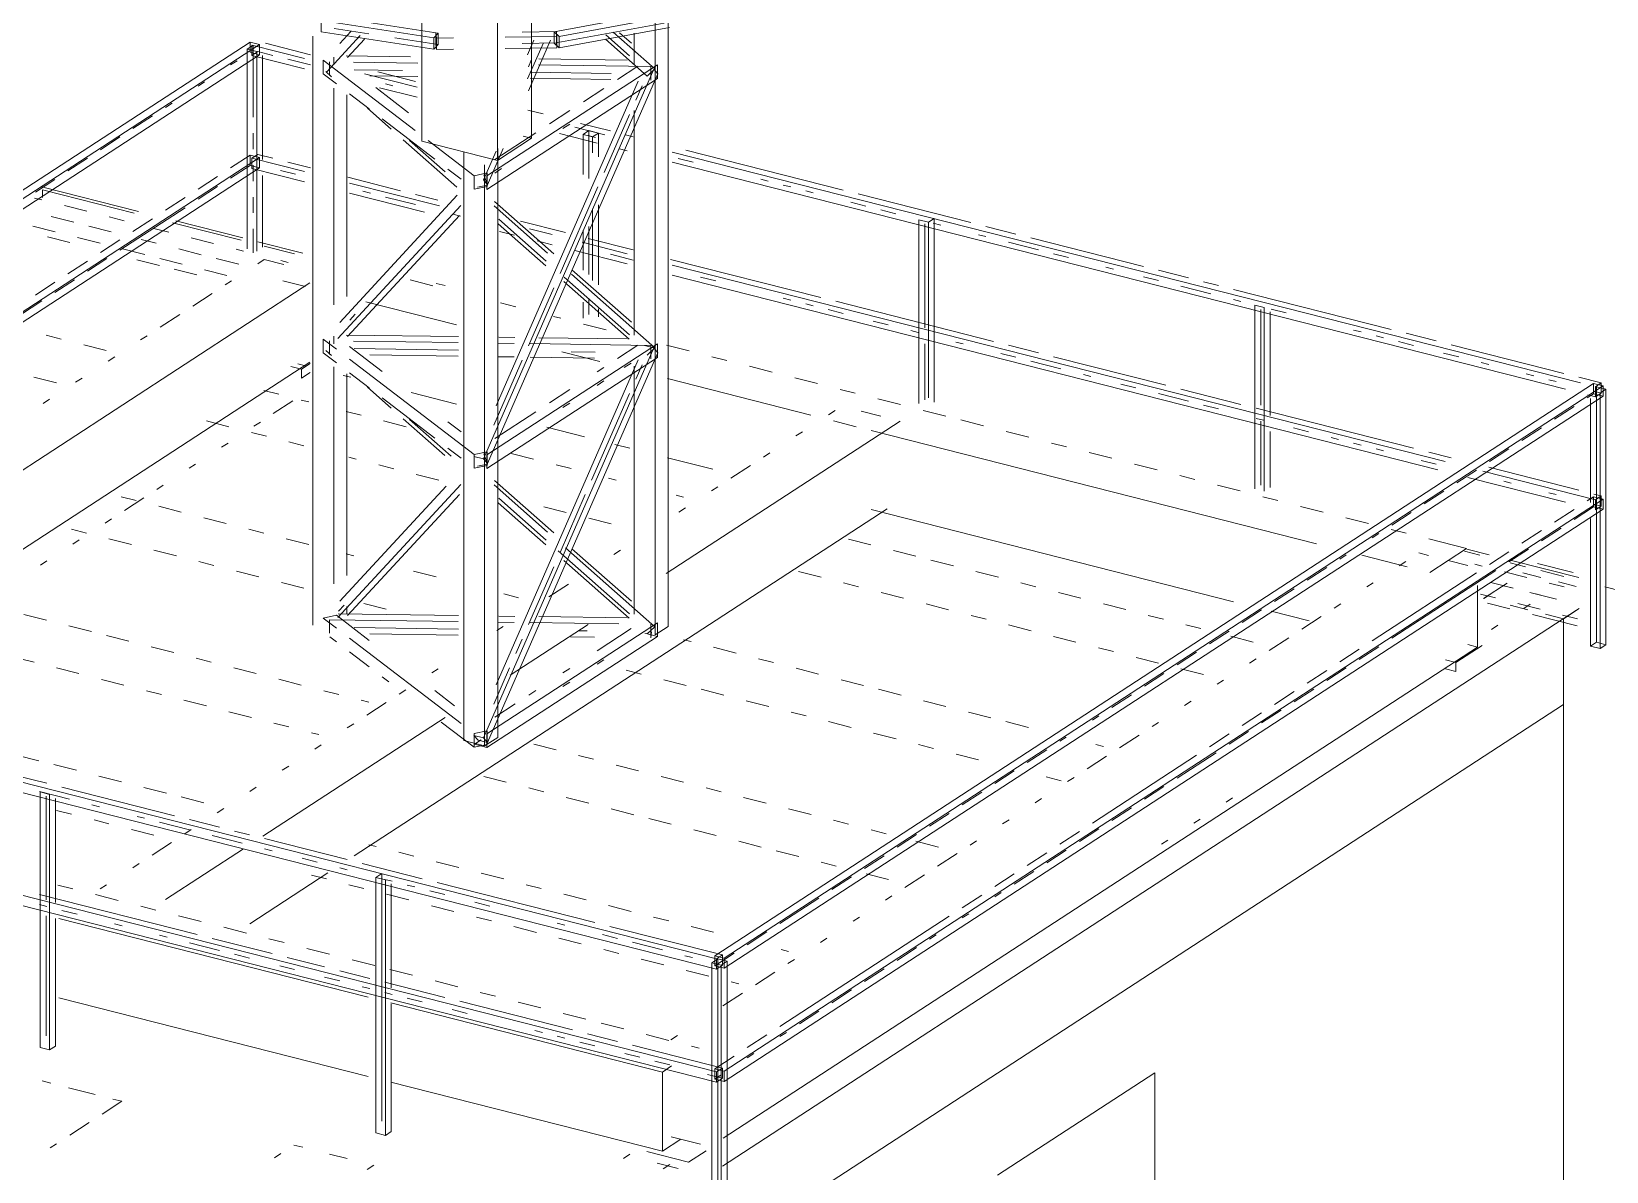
# Paper-space layout '02 Building 3D Model' of a CAD drawing. Header units: millimetres. Extents: x 5 to 415, y 7 to 290.
# Drawn here: x 273.64 to 293.85, y 195.49 to 210.11 of the extents above; entities that cross this region are included whole.
import ezdxf

# ---------------------------------------------------------------- set-up
doc = ezdxf.new("R2010")
doc.units = ezdxf.units.MM
doc.layers.add('MODEL_3D_VIEW', color=7, linetype='Continuous', lineweight=9)

# ---------------------------------------------------------------- blocks, each defined once
blk = doc.blocks.new('SHEET_02_BUILDING_3D')
at = {"layer": 'MODEL_3D_VIEW', "lineweight": 9}
for p, q in [((278.65, 208.703), (278.65, 212.475)), ((280.057, 212.513), (280.057, 208.742)), ((279.62, 208.457), (279.62, 212.228)), ((281.759, 210.365), (280.347, 210.106)), ((277.355, 210.105), (277.355, 210.25)), ((277.355, 210.25), (278.803, 210.027)), ((278.859, 210.087), (277.411, 210.311)), ((280.347, 209.961), (281.759, 210.219)), ((280.412, 210.047), (281.824, 210.306)), ((281.64, 202.369), (281.64, 210.221)), ((281.808, 202.478), (281.808, 210.231)), ((276.445, 209.975), (265.17, 202.635)), ((276.445, 209.844), (276.445, 209.975)), ((276.445, 209.975), (276.567, 209.944)), ((277.218, 209.813), (276.64, 209.959)), ((277.248, 210.05), (277.248, 202.496)), ((277.355, 210.105), (278.803, 209.882)), ((277.427, 209.594), (277.857, 210.06)), ((277.522, 210.148), (277.968, 210.08)), ((277.596, 209.957), (277.739, 210.112)), ((277.696, 209.777), (277.911, 210.01)), ((278.302, 210.028), (278.859, 209.942)), ((278.859, 210.087), (278.803, 210.027)), ((278.803, 210.027), (278.803, 209.882)), ((278.829, 210.089), (278.829, 209.944)), ((278.834, 210.025), (278.829, 210.089)), ((278.834, 210.025), (279.055, 210.028)), ((278.834, 209.88), (278.834, 210.025)), ((278.859, 209.942), (278.859, 210.087)), ((279.718, 210.036), (280.382, 210.044)), ((280.377, 210.109), (279.935, 210.103)), ((279.935, 209.958), (280.377, 209.964)), ((280.086, 209.997), (280.005, 209.811)), ((280.005, 209.503), (280.207, 209.966)), ((280.016, 209.349), (280.3, 209.998)), ((280.347, 210.106), (280.347, 209.961)), ((280.412, 210.047), (280.347, 210.106)), ((280.347, 209.961), (280.412, 209.902)), ((280.377, 210.109), (280.382, 210.044)), ((280.377, 209.964), (280.377, 210.109)), ((280.382, 209.899), (280.377, 209.964)), ((280.382, 210.044), (280.382, 209.899)), ((280.412, 209.902), (281.824, 210.161)), ((280.412, 209.902), (280.412, 210.047)), ((281.538, 209.539), (281.003, 210.01)), ((281.314, 209.799), (281.008, 210.068)), ((281.102, 210.103), (281.636, 209.632)), ((281.336, 209.959), (281.183, 210.094)), ((281.371, 210.091), (281.371, 209.693)), ((265.458, 202.713), (276.567, 209.944)), ((276.567, 209.813), (265.625, 202.691)), ((276.483, 209.934), (276.407, 209.885)), ((276.407, 209.885), (276.529, 209.854)), ((276.407, 209.885), (276.407, 207.323)), ((276.567, 209.813), (276.445, 209.844)), ((276.468, 209.804), (276.468, 209.935)), ((276.468, 209.935), (277.142, 209.763)), ((276.544, 209.853), (276.468, 209.804)), ((277.142, 209.633), (276.468, 209.804)), ((276.483, 209.012), (276.483, 209.934)), ((276.529, 207.293), (276.529, 209.854)), ((276.736, 209.804), (276.544, 209.853)), ((276.567, 209.944), (276.567, 209.813)), ((276.604, 208.469), (276.604, 209.801)), ((277.517, 209.683), (277.517, 209.783)), ((278.501, 209.784), (277.676, 209.796)), ((278.803, 209.882), (278.859, 209.942)), ((278.829, 209.944), (278.834, 209.88)), ((278.834, 209.88), (279.055, 209.883)), ((279.718, 209.891), (280.382, 209.899)), ((281.284, 209.744), (280.15, 209.76)), ((276.278, 209.735), (276.195, 209.681)), ((277.218, 209.682), (276.929, 209.755)), ((277.382, 209.568), (277.382, 209.742)), ((277.382, 209.742), (278.561, 208.84)), ((277.382, 209.568), (277.551, 209.439)), ((277.491, 209.53), (277.415, 209.597)), ((277.463, 209.547), (277.463, 209.721)), ((277.772, 209.717), (278.597, 209.705)), ((278.398, 209.611), (277.779, 209.62)), ((277.912, 209.567), (278.587, 209.396)), ((278.566, 209.47), (278.085, 209.592)), ((279.438, 204.628), (281.624, 209.629)), ((279.484, 208.258), (281.67, 209.681)), ((279.49, 204.567), (281.676, 209.568)), ((280.017, 209.658), (280.057, 209.751)), ((281.078, 209.573), (280.047, 209.588)), ((280.143, 209.683), (281.586, 209.662)), ((281.421, 209.665), (281.159, 209.494)), ((281.636, 209.632), (281.538, 209.539)), ((281.586, 209.662), (281.586, 209.488)), ((281.624, 209.629), (281.676, 209.568)), ((281.641, 209.69), (281.636, 209.632)), ((281.67, 209.681), (281.67, 209.507)), ((275.861, 209.464), (275.777, 209.409)), ((277.517, 206.602), (277.517, 209.385)), ((278.597, 209.531), (277.979, 209.54)), ((278.477, 209.069), (278.056, 209.391)), ((278.587, 209.266), (278.105, 209.388)), ((278.277, 209.413), (278.181, 209.437)), ((279.484, 208.084), (281.67, 209.507)), ((281.422, 209.475), (279.6, 205.307)), ((281.071, 209.496), (280.04, 209.51)), ((280.984, 209.38), (280.722, 209.209)), ((281.393, 209.229), (281.474, 209.414)), ((275.443, 209.192), (275.36, 209.137)), ((277.685, 206.711), (277.685, 209.296)), ((277.719, 209.31), (277.972, 209.117)), ((275.193, 209.029), (274.942, 208.866)), ((278.255, 208.856), (277.949, 209.126)), ((278.14, 208.988), (278.814, 208.472)), ((280.203, 209.054), (280.01, 209.103)), ((280.547, 209.096), (280.284, 208.925)), ((280.988, 208.303), (281.312, 209.044)), ((281.371, 209.097), (281.371, 206.214)), ((274.775, 208.757), (274.524, 208.594)), ((276.483, 208.602), (276.483, 208.807)), ((280.11, 208.811), (279.585, 208.47)), ((279.949, 208.769), (280.057, 208.742)), ((280.898, 208.678), (280.416, 208.801)), ((280.459, 208.865), (280.547, 208.922)), ((280.609, 208.882), (280.994, 208.784)), ((281.07, 208.834), (280.684, 208.932)), ((280.792, 208.839), (280.717, 208.79)), ((280.717, 208.79), (280.838, 208.759)), ((280.717, 208.79), (280.717, 208.277)), ((280.877, 208.752), (280.781, 208.776)), ((280.914, 208.808), (280.792, 208.839)), ((280.792, 208.224), (280.792, 208.839)), ((280.838, 208.759), (280.914, 208.808)), ((280.838, 208.554), (280.838, 208.759)), ((280.914, 208.501), (280.914, 208.808)), ((281.359, 208.76), (281.262, 208.785)), ((279.095, 208.115), (278.407, 208.722)), ((278.947, 208.308), (278.489, 208.712)), ((279.62, 208.457), (278.65, 208.703)), ((278.73, 208.711), (279.319, 208.26)), ((279.185, 208.568), (279.185, 201.014)), ((279.438, 208.206), (279.6, 208.577)), ((279.49, 208.145), (279.692, 208.608)), ((280.057, 208.742), (279.62, 208.457)), ((279.622, 201.055), (279.622, 208.609)), ((281.283, 208.58), (281.186, 208.605)), ((281.861, 208.564), (293.512, 205.603)), ((284.055, 208.075), (282.033, 208.589)), ((267.045, 202.296), (276.567, 208.493)), ((276.567, 208.363), (267.212, 202.274)), ((274.357, 208.485), (274.107, 208.322)), ((276.445, 208.524), (276.195, 208.361)), ((276.445, 208.393), (276.195, 208.23)), ((276.445, 208.393), (276.445, 208.524)), ((276.445, 208.524), (276.567, 208.493)), ((276.567, 208.363), (276.445, 208.393)), ((276.468, 208.484), (276.544, 208.533)), ((276.468, 208.353), (276.468, 208.484)), ((276.468, 208.484), (277.142, 208.313)), ((277.142, 208.182), (276.468, 208.353)), ((276.483, 208.192), (276.483, 208.397)), ((276.736, 208.484), (276.544, 208.533)), ((276.567, 208.493), (276.567, 208.363)), ((277.218, 208.362), (276.929, 208.435)), ((278.982, 208.344), (279.151, 208.215)), ((279.454, 200.946), (279.454, 208.4)), ((279.585, 208.295), (279.672, 208.352)), ((293.32, 205.521), (281.861, 208.434)), ((282.129, 208.434), (281.936, 208.483)), ((273.94, 208.213), (273.689, 208.05)), ((276.028, 208.252), (275.777, 208.089)), ((276.604, 207.342), (276.604, 208.264)), ((277.025, 208.28), (276.833, 208.329)), ((278.373, 208.068), (277.699, 208.24)), ((277.72, 208.166), (278.875, 207.872)), ((279.488, 208.296), (279.319, 208.26)), ((279.319, 208.26), (279.319, 208.086)), ((279.49, 208.145), (279.438, 208.206)), ((279.49, 208.14), (279.443, 208.27)), ((279.484, 208.084), (279.484, 208.258)), ((279.488, 208.122), (279.488, 208.296)), ((283.092, 208.189), (282.996, 208.214)), ((283.381, 208.116), (283.284, 208.14)), ((273.774, 207.95), (273.679, 207.974)), ((273.768, 208.119), (275.013, 207.802)), ((273.782, 207.979), (273.782, 208.081)), ((273.782, 208.081), (274.958, 207.782)), ((275.61, 207.98), (275.36, 207.817)), ((276.028, 208.122), (275.777, 207.959)), ((276.483, 207.783), (276.483, 207.987)), ((277.596, 206.379), (279.102, 208.01)), ((278.683, 207.791), (277.72, 208.035)), ((277.988, 208.036), (277.892, 208.06)), ((278.566, 207.889), (278.181, 207.987)), ((278.855, 207.946), (278.566, 208.019)), ((279.319, 208.086), (279.488, 208.122)), ((279.363, 208.113), (279.49, 208.14)), ((280.421, 207.006), (280.907, 208.117)), ((283.67, 208.042), (283.573, 208.067)), ((285.692, 207.659), (284.247, 208.026)), ((274.183, 207.663), (273.894, 207.736)), ((274.349, 207.804), (274.062, 207.877)), ((275.61, 207.85), (274.775, 207.306)), ((277.57, 206.171), (279.148, 207.88)), ((277.696, 206.198), (279.131, 207.752)), ((279.144, 207.742), (279.047, 207.766)), ((279.575, 207.872), (280.262, 207.266)), ((280.343, 207.257), (279.58, 207.93)), ((280.838, 206.915), (280.838, 207.837)), ((280.914, 206.861), (280.914, 207.886)), ((284.344, 207.871), (284.151, 207.92)), ((284.729, 207.773), (284.536, 207.822)), ((273.658, 207.614), (273.945, 207.541)), ((274.664, 207.541), (274.375, 207.614)), ((274.827, 207.682), (274.636, 207.731)), ((275.193, 207.709), (274.942, 207.545)), ((275.402, 207.536), (275.21, 207.585)), ((275.448, 207.657), (276.33, 207.433)), ((275.491, 207.681), (276.353, 207.462)), ((276.483, 207.27), (276.483, 207.578)), ((280.24, 207.105), (279.629, 207.644)), ((280.245, 207.163), (279.634, 207.702)), ((279.838, 207.497), (279.646, 207.546)), ((280.492, 207.53), (279.914, 207.677)), ((280.031, 207.578), (280.32, 207.505)), ((280.717, 207.56), (280.717, 207.048)), ((280.792, 206.995), (280.792, 207.609)), ((285.026, 207.694), (285.147, 207.664)), ((285.026, 207.694), (285.026, 205.338)), ((285.102, 206.309), (285.102, 207.641)), ((285.147, 207.664), (285.223, 207.713)), ((285.147, 205.41), (285.147, 207.664)), ((285.307, 207.626), (285.21, 207.651)), ((285.223, 205.356), (285.223, 207.713)), ((286.27, 207.512), (285.884, 207.61)), ((274.131, 207.402), (273.844, 207.475)), ((274.232, 207.468), (274.519, 207.395)), ((274.775, 207.437), (274.524, 207.274)), ((275.241, 207.394), (275.049, 207.443)), ((275.976, 207.39), (275.689, 207.463)), ((276.544, 207.413), (277.119, 207.267)), ((276.624, 207.358), (277.016, 207.259)), ((280.32, 207.374), (280.127, 207.423)), ((280.705, 207.407), (281.283, 207.26)), ((281.359, 207.31), (280.781, 207.456)), ((285.884, 207.479), (285.788, 207.504)), ((286.558, 207.308), (286.173, 207.406)), ((287.907, 207.096), (286.462, 207.463)), ((274.357, 207.165), (274.107, 207.002)), ((274.608, 207.197), (274.357, 207.034)), ((274.807, 207.322), (275.094, 207.249)), ((275.28, 207.11), (274.993, 207.183)), ((275.285, 207.2), (275.572, 207.127)), ((275.818, 207.247), (275.53, 207.321)), ((276.299, 207.125), (276.01, 207.198)), ((276.359, 207.293), (276.264, 207.317)), ((276.626, 207.185), (276.542, 207.131)), ((276.877, 207.121), (276.626, 207.185)), ((276.934, 207.147), (276.838, 207.171)), ((281.283, 207.13), (280.609, 207.301)), ((281.359, 207.179), (281.07, 207.252)), ((283.766, 206.698), (281.84, 207.187)), ((286.944, 207.21), (286.751, 207.259)), ((275.759, 206.988), (275.471, 207.061)), ((275.86, 207.054), (276.147, 206.981)), ((281.314, 206.22), (280.474, 206.961)), ((280.567, 206.996), (281.636, 206.054)), ((281.336, 206.381), (280.572, 207.055)), ((281.861, 207.113), (291.779, 204.593)), ((291.683, 204.487), (281.861, 206.983)), ((282.418, 206.91), (282.225, 206.959)), ((287.521, 207.063), (287.425, 207.088)), ((288.099, 206.916), (287.907, 206.965)), ((288.484, 206.949), (288.099, 207.047)), ((269.287, 201.726), (277.213, 206.885)), ((273.94, 206.893), (273.689, 206.73)), ((274.19, 206.926), (273.94, 206.762)), ((275.958, 206.751), (275.708, 206.588)), ((276.208, 206.914), (276.125, 206.86)), ((276.864, 206.912), (277.154, 206.838)), ((278.787, 206.849), (278.497, 206.923)), ((278.833, 206.879), (278.946, 206.85)), ((280.017, 206.08), (280.34, 206.821)), ((281.309, 206.162), (280.469, 206.903)), ((288.773, 206.745), (288.388, 206.843)), ((288.869, 206.851), (288.677, 206.9)), ((291.084, 206.288), (289.062, 206.802)), ((273.773, 206.654), (272.436, 205.784)), ((277.929, 206.641), (279.091, 206.346)), ((279.852, 206.579), (279.659, 206.628)), ((280.717, 206.638), (280.717, 206.433)), ((280.792, 206.482), (280.792, 206.687)), ((280.914, 206.452), (280.914, 206.554)), ((283.381, 206.665), (283.284, 206.69)), ((283.67, 206.592), (283.573, 206.616)), ((284.055, 206.494), (283.862, 206.543)), ((285.981, 206.135), (283.958, 206.649)), ((289.158, 206.647), (289.062, 206.672)), ((289.335, 206.599), (289.456, 206.568)), ((289.335, 206.599), (289.335, 204.243)), ((289.411, 205.317), (289.411, 206.546)), ((289.456, 204.212), (289.456, 206.568)), ((289.736, 206.5), (289.544, 206.549)), ((275.541, 206.479), (275.291, 206.316)), ((277.794, 206.484), (277.722, 206.406)), ((280.433, 206.431), (280.336, 206.455)), ((281.014, 206.283), (280.724, 206.357)), ((284.633, 206.347), (284.44, 206.396)), ((289.532, 205.183), (289.532, 206.515)), ((274.022, 206.165), (273.83, 206.214)), ((275.124, 206.208), (275.04, 206.154)), ((277.382, 205.989), (277.382, 206.163)), ((277.382, 206.163), (277.551, 206.035)), ((277.463, 205.969), (277.463, 206.143)), ((277.517, 206.105), (277.517, 206.204)), ((279.119, 206.197), (277.676, 206.217)), ((277.772, 206.138), (279.112, 206.119)), ((279.841, 206.187), (279.634, 206.19)), ((281.284, 206.166), (280.15, 206.182)), ((285.018, 206.249), (284.921, 206.273)), ((285.595, 206.102), (285.499, 206.127)), ((290.699, 206.256), (290.603, 206.28)), ((290.988, 206.182), (290.892, 206.207)), ((291.373, 206.084), (291.181, 206.133)), ((291.662, 206.142), (291.277, 206.239)), ((274.599, 206.019), (274.311, 206.092)), ((274.707, 205.936), (274.623, 205.882)), ((277.382, 205.989), (277.551, 205.86)), ((277.491, 205.952), (277.415, 206.019)), ((278.14, 205.749), (277.719, 206.071)), ((279.119, 206.023), (277.779, 206.042)), ((279.112, 205.945), (277.979, 205.961)), ((279.438, 201.05), (281.624, 206.051)), ((279.484, 204.679), (281.67, 206.102)), ((279.484, 204.505), (281.67, 205.928)), ((279.49, 200.989), (281.676, 205.99)), ((279.628, 206.112), (279.834, 206.109)), ((279.834, 205.935), (279.628, 205.938)), ((280.04, 206.106), (281.586, 206.084)), ((280.865, 205.92), (280.04, 205.932)), ((280.446, 206.001), (280.93, 205.878)), ((280.871, 205.998), (280.562, 206.002)), ((281.421, 206.087), (281.159, 205.916)), ((281.503, 206.082), (281.624, 206.051)), ((281.636, 206.054), (281.538, 205.96)), ((281.586, 206.084), (281.586, 205.91)), ((281.624, 206.051), (281.676, 205.99)), ((281.641, 206.112), (281.636, 206.054)), ((281.67, 206.102), (281.67, 205.928)), ((282.079, 206.013), (281.789, 206.086)), ((282.563, 205.89), (282.369, 205.939)), ((285.102, 205.387), (285.102, 206.104)), ((286.27, 205.931), (286.077, 205.98)), ((286.558, 205.988), (286.173, 206.086)), ((288.195, 205.572), (286.751, 205.939)), ((291.951, 205.938), (291.758, 205.986)), ((293.299, 205.725), (291.855, 206.093)), ((277.213, 205.87), (270.455, 201.471)), ((276.969, 205.814), (277.104, 205.78)), ((277.154, 205.822), (277.057, 205.847)), ((277.104, 205.78), (277.216, 205.853)), ((277.104, 205.664), (277.104, 205.78)), ((277.216, 205.737), (277.104, 205.664)), ((277.517, 203.024), (277.517, 205.807)), ((277.685, 203.133), (277.685, 205.718)), ((277.719, 205.906), (279.319, 204.682)), ((277.719, 205.732), (277.972, 205.538)), ((279.571, 205.061), (279.936, 205.895)), ((281.422, 205.897), (279.6, 201.729)), ((280.984, 205.802), (280.897, 205.745)), ((281.246, 205.799), (281.334, 205.856)), ((281.371, 205.817), (281.371, 202.636)), ((281.393, 205.651), (281.474, 205.836)), ((283.144, 205.742), (282.854, 205.816)), ((286.847, 205.784), (286.462, 205.882)), ((292.336, 205.84), (292.24, 205.864)), ((292.914, 205.693), (292.818, 205.717)), ((273.671, 205.676), (273.96, 205.602)), ((274.289, 205.665), (274.206, 205.61)), ((277.735, 205.675), (277.638, 205.699)), ((278.255, 205.278), (277.949, 205.547)), ((280.547, 205.517), (280.284, 205.347)), ((280.897, 205.571), (280.984, 205.628)), ((281.801, 205.657), (283.641, 205.189)), ((293.682, 205.594), (282.406, 198.254)), ((282.528, 198.224), (293.803, 205.563)), ((283.725, 205.594), (283.434, 205.668)), ((284.209, 205.471), (284.015, 205.52)), ((287.232, 205.686), (287.136, 205.711)), ((287.81, 205.539), (287.618, 205.588)), ((289.158, 205.327), (288.388, 205.523)), ((293.203, 205.619), (293.106, 205.644)), ((293.78, 205.603), (293.492, 205.676)), ((293.682, 205.463), (293.682, 205.594)), ((293.682, 205.594), (293.803, 205.563)), ((293.78, 205.603), (293.705, 205.554)), ((293.705, 205.554), (293.705, 205.423)), ((293.841, 205.522), (293.72, 205.553)), ((293.72, 202.275), (293.72, 205.553)), ((293.765, 205.473), (293.841, 205.522)), ((293.78, 205.473), (293.78, 205.603)), ((293.803, 205.563), (293.803, 205.432)), ((293.841, 202.244), (293.841, 205.522)), ((273.872, 205.393), (273.789, 205.339)), ((276.812, 205.456), (276.619, 205.505)), ((276.742, 205.209), (276.991, 205.371)), ((277.196, 205.359), (277.1, 205.383)), ((278.14, 205.41), (278.814, 204.894)), ((279.091, 205.33), (278.51, 205.478)), ((280.459, 205.286), (280.547, 205.343)), ((280.826, 204.354), (281.312, 205.465)), ((293.803, 205.432), (282.528, 198.093)), ((284.79, 205.324), (284.499, 205.397)), ((288.484, 205.368), (288.099, 205.466)), ((288.869, 205.27), (288.677, 205.319)), ((293.682, 205.463), (293.598, 205.409)), ((293.705, 205.423), (293.608, 205.448)), ((293.644, 205.401), (293.644, 204.07)), ((293.803, 205.432), (293.682, 205.463)), ((293.78, 205.473), (293.684, 205.497)), ((293.705, 205.423), (293.78, 205.473)), ((293.765, 202.195), (293.765, 205.473)), ((275.884, 205.114), (276.172, 205.04)), ((277.87, 205.188), (277.677, 205.236)), ((278.447, 205.041), (278.158, 205.114)), ((278.942, 204.672), (278.407, 205.143)), ((279.023, 204.663), (278.489, 205.134)), ((280.11, 205.233), (279.585, 204.891)), ((281.783, 203.156), (284.786, 205.111)), ((283.949, 205.249), (283.865, 205.194)), ((283.931, 205.115), (284.222, 205.041)), ((284.535, 205.175), (284.283, 205.239)), ((285.371, 205.176), (285.08, 205.25)), ((285.855, 205.053), (285.564, 205.127)), ((291.373, 204.764), (289.351, 205.278)), ((289.447, 205.123), (289.351, 205.148)), ((289.411, 204.292), (289.411, 205.112)), ((293.431, 205.3), (293.181, 205.137)), ((276.461, 204.967), (276.653, 204.918)), ((276.493, 205.047), (276.576, 205.101)), ((279.151, 204.976), (278.982, 205.105)), ((280.736, 204.912), (280.252, 205.035)), ((283.531, 204.977), (283.448, 204.923)), ((284.415, 204.992), (290.128, 203.54)), ((286.436, 204.905), (286.145, 204.979)), ((289.532, 204.261), (289.532, 204.978)), ((290.025, 204.976), (289.832, 205.025)), ((293.014, 205.028), (292.763, 204.865)), ((276.078, 204.777), (276.161, 204.831)), ((276.942, 204.845), (277.134, 204.796)), ((278.982, 204.765), (279.151, 204.637)), ((279.488, 204.718), (279.319, 204.682)), ((279.488, 204.544), (279.488, 204.718)), ((281.317, 204.764), (281.124, 204.813)), ((283.114, 204.706), (283.031, 204.651)), ((286.92, 204.782), (286.726, 204.831)), ((287.501, 204.635), (287.21, 204.708)), ((290.41, 204.878), (290.314, 204.903)), ((290.699, 204.805), (290.603, 204.83)), ((290.988, 204.732), (290.892, 204.756)), ((291.855, 204.642), (291.566, 204.715)), ((292.596, 204.757), (292.346, 204.593)), ((275.663, 204.507), (275.746, 204.561)), ((277.711, 204.649), (277.807, 204.625)), ((278.096, 204.551), (278.288, 204.502)), ((279.438, 204.628), (279.317, 204.659)), ((279.319, 204.682), (279.319, 204.508)), ((279.319, 204.508), (279.488, 204.544)), ((279.363, 204.534), (279.49, 204.562)), ((279.49, 204.567), (279.438, 204.628)), ((279.49, 204.562), (279.443, 204.692)), ((279.484, 204.505), (279.484, 204.679)), ((280.082, 204.625), (279.793, 204.699)), ((280.563, 204.503), (280.37, 204.552)), ((282.382, 204.494), (281.801, 204.641)), ((282.864, 204.543), (282.614, 204.38)), ((288.082, 204.487), (287.791, 204.561)), ((291.662, 204.56), (291.469, 204.609)), ((293.492, 204.226), (292.336, 204.52)), ((277.57, 202.593), (279.148, 204.301)), ((278.577, 204.429), (278.865, 204.356)), ((280.343, 203.678), (279.58, 204.352)), ((281.14, 204.356), (281.044, 204.381)), ((288.566, 204.364), (288.372, 204.413)), ((292.179, 204.485), (291.928, 204.322)), ((293.32, 204.071), (292.068, 204.389)), ((292.26, 204.47), (293.705, 204.103)), ((292.625, 204.316), (292.529, 204.34)), ((274.984, 204.093), (274.792, 204.142)), ((274.833, 203.967), (275.082, 204.129)), ((275.248, 204.237), (275.331, 204.291)), ((277.596, 202.801), (278.959, 204.276)), ((277.696, 202.62), (279.131, 204.173)), ((279.575, 204.294), (280.262, 203.688)), ((280.245, 203.585), (279.634, 204.124)), ((280.421, 203.428), (280.745, 204.169)), ((282.006, 204.136), (281.909, 204.161)), ((282.447, 204.271), (282.363, 204.217)), ((282.528, 196.773), (293.803, 204.112)), ((289.147, 204.216), (288.856, 204.29)), ((289.631, 204.093), (289.437, 204.142)), ((291.761, 204.213), (291.51, 204.05)), ((293.203, 204.169), (293.106, 204.193)), ((293.682, 204.143), (293.598, 204.089)), ((293.682, 204.013), (293.682, 204.143)), ((293.682, 204.143), (293.803, 204.112)), ((293.78, 204.152), (293.684, 204.177)), ((293.78, 204.152), (293.705, 204.103)), ((293.705, 204.103), (293.705, 203.973)), ((293.78, 204.022), (293.78, 204.152)), ((293.803, 204.112), (293.803, 203.982)), ((275.562, 203.946), (275.273, 204.02)), ((284.619, 203.987), (277.778, 199.534)), ((280.24, 203.527), (279.629, 204.066)), ((280.212, 204.013), (280.5, 203.94)), ((282.03, 204), (281.946, 203.945)), ((293.803, 203.982), (282.528, 196.642)), ((289.063, 202.796), (284.415, 203.977)), ((290.212, 203.946), (289.921, 204.019)), ((291.343, 203.941), (291.093, 203.778)), ((293.431, 203.98), (293.181, 203.817)), ((293.682, 204.013), (293.431, 203.85)), ((293.803, 203.982), (293.682, 204.013)), ((293.78, 204.022), (293.684, 204.046)), ((293.705, 203.973), (293.78, 204.022)), ((274.153, 203.726), (274.345, 203.677)), ((274.584, 203.805), (274.667, 203.859)), ((276.139, 203.8), (275.85, 203.873)), ((276.62, 203.677), (276.427, 203.726)), ((280.789, 203.867), (281.078, 203.793)), ((290.792, 203.798), (290.502, 203.872)), ((291.277, 203.675), (291.083, 203.724)), ((293.014, 203.708), (292.763, 203.545)), ((293.264, 203.741), (293.014, 203.578)), ((293.644, 203.865), (293.644, 202.226)), ((274.169, 203.534), (274.252, 203.588)), ((274.634, 203.603), (274.922, 203.53)), ((277.197, 203.531), (276.908, 203.604)), ((284.41, 203.525), (284.122, 203.599)), ((290.926, 203.669), (290.842, 203.615)), ((292.051, 203.478), (291.567, 203.601)), ((273.754, 203.264), (273.837, 203.318)), ((275.211, 203.457), (275.499, 203.383)), ((275.788, 203.31), (275.98, 203.261)), ((277.774, 203.384), (277.678, 203.409)), ((281.314, 202.642), (280.398, 203.45)), ((281.309, 202.584), (280.469, 203.325)), ((280.491, 203.486), (281.636, 202.475)), ((281.336, 202.803), (280.572, 203.476)), ((281.195, 203.457), (281.112, 203.402)), ((284.987, 203.378), (284.699, 203.452)), ((285.468, 203.256), (285.18, 203.33)), ((290.508, 203.397), (290.425, 203.343)), ((290.708, 203.393), (291.289, 203.245)), ((291.272, 203.312), (291.188, 203.258)), ((291.564, 203.389), (291.438, 203.421)), ((291.58, 203.171), (292.051, 203.478)), ((292.067, 203.261), (291.815, 203.325)), ((292.025, 203.444), (292.221, 203.394)), ((292.055, 203.471), (292.342, 203.398)), ((292.596, 203.436), (292.346, 203.273)), ((292.847, 203.469), (292.596, 203.306)), ((292.613, 203.295), (292.809, 203.245)), ((292.629, 203.325), (293.491, 203.106)), ((276.269, 203.188), (276.557, 203.114)), ((278.832, 203.115), (278.543, 203.189)), ((280.017, 202.502), (280.34, 203.243)), ((283.482, 203.182), (283.771, 203.109)), ((286.046, 203.11), (285.757, 203.183)), ((290.258, 203.234), (290.007, 203.071)), ((292.179, 203.165), (290.842, 202.295)), ((292.429, 203.197), (291.093, 202.327)), ((292.253, 203.253), (292.157, 203.278)), ((292.827, 203.107), (292.54, 203.18)), ((293.004, 203.108), (292.776, 203.166)), ((292.963, 203.287), (293.418, 203.172)), ((293.005, 203.195), (293.299, 203.12)), ((276.846, 203.041), (277.134, 202.968)), ((279.89, 202.846), (279.698, 202.895)), ((280.528, 203.022), (280.278, 202.859)), ((284.059, 203.036), (284.252, 202.987)), ((284.54, 202.913), (284.829, 202.84)), ((286.526, 202.987), (286.334, 203.036)), ((287.104, 202.841), (286.815, 202.914)), ((289.84, 202.962), (289.589, 202.799)), ((290.854, 203.04), (290.771, 202.986)), ((292.192, 203.003), (292.192, 202.213)), ((292.232, 202.893), (292.423, 202.844)), ((292.574, 203.034), (292.271, 202.837)), ((292.358, 202.893), (292.275, 202.839)), ((292.651, 202.969), (292.362, 203.043)), ((292.638, 202.973), (292.524, 203.001)), ((293.206, 202.828), (292.865, 202.915)), ((293.036, 202.871), (292.939, 202.896)), ((293.306, 202.986), (293.114, 203.034)), ((293.459, 202.992), (293.231, 203.05)), ((293.826, 202.986), (298.335, 201.84)), ((277.65, 202.75), (277.578, 202.673)), ((277.685, 202.636), (277.685, 202.736)), ((277.904, 202.772), (278.192, 202.699)), ((282.507, 195.555), (293.464, 202.687)), ((285.117, 202.767), (285.406, 202.693)), ((287.681, 202.694), (287.392, 202.767)), ((289.422, 202.691), (289.172, 202.528)), ((290.437, 202.769), (290.354, 202.715)), ((292.609, 202.706), (292.322, 202.779)), ((292.613, 202.75), (292.84, 202.693)), ((292.71, 202.771), (292.998, 202.698)), ((292.87, 202.763), (292.787, 202.709)), ((293.295, 202.577), (293.497, 202.708)), ((265.193, 202.595), (282.429, 198.214)), ((273.831, 202.558), (273.542, 202.632)), ((274.408, 202.412), (274.119, 202.485)), ((277.382, 202.585), (277.551, 202.622)), ((277.382, 202.585), (277.551, 202.456)), ((277.463, 202.391), (277.463, 202.565)), ((277.463, 202.565), (279.112, 202.541)), ((277.972, 202.3), (277.551, 202.622)), ((279.119, 202.619), (277.573, 202.641)), ((279.484, 201.101), (281.67, 202.524)), ((279.628, 202.534), (279.834, 202.531)), ((279.841, 202.608), (279.634, 202.611)), ((279.78, 201.853), (280.781, 202.505)), ((280.04, 202.528), (281.174, 202.512)), ((281.284, 202.588), (280.15, 202.604)), ((281.586, 202.506), (281.586, 202.332)), ((281.641, 202.533), (281.636, 202.475)), ((281.67, 202.524), (281.67, 202.35)), ((285.695, 202.62), (285.887, 202.571)), ((286.176, 202.498), (286.464, 202.424)), ((288.162, 202.572), (287.969, 202.621)), ((288.643, 202.45), (288.45, 202.498)), ((290.031, 202.55), (289.547, 202.673)), ((290.187, 202.606), (289.937, 202.443)), ((292.454, 202.493), (292.371, 202.439)), ((293.471, 202.487), (292.897, 202.633)), ((293.067, 202.635), (293.295, 202.577)), ((293.285, 202.625), (293.476, 202.577)), ((293.295, 192.27), (293.295, 202.577)), ((282.429, 198.084), (265.193, 202.465)), ((274.889, 202.29), (274.6, 202.363)), ((277.467, 202.347), (277.551, 202.282)), ((277.719, 202.328), (279.151, 201.232)), ((279.119, 202.445), (277.779, 202.464)), ((279.112, 202.367), (277.979, 202.383)), ((279.484, 200.927), (281.67, 202.35)), ((279.693, 202.479), (279.61, 202.425)), ((279.855, 202.131), (279.936, 202.316)), ((280.865, 202.342), (280.555, 202.347)), ((280.768, 202.421), (280.665, 202.423)), ((281.334, 202.452), (280.897, 202.167)), ((281.67, 202.35), (281.509, 202.391)), ((281.636, 202.475), (281.538, 202.382)), ((281.586, 202.332), (281.593, 202.409)), ((281.808, 202.478), (281.64, 202.369)), ((282.102, 202.284), (282.006, 202.308)), ((286.753, 202.351), (287.041, 202.278)), ((289.005, 202.419), (288.754, 202.256)), ((289.316, 202.278), (289.027, 202.352)), ((289.77, 202.334), (289.519, 202.172)), ((275.466, 202.143), (275.177, 202.216)), ((277.719, 202.153), (277.972, 201.96)), ((282.679, 202.137), (282.391, 202.211)), ((292.192, 202.213), (282.514, 195.914)), ((287.33, 202.204), (287.522, 202.155)), ((287.811, 202.082), (288.099, 202.009)), ((288.587, 202.147), (288.337, 201.984)), ((290.675, 202.186), (290.425, 202.023)), ((290.926, 202.219), (290.675, 202.055)), ((291.916, 202.015), (292.253, 202.234)), ((292.067, 202.245), (292.192, 202.213)), ((293.644, 202.226), (293.72, 202.275)), ((293.765, 202.195), (293.644, 202.226)), ((293.72, 202.275), (293.841, 202.244)), ((293.841, 202.244), (293.765, 202.195)), ((273.48, 202.069), (273.672, 202.02)), ((273.961, 201.947), (274.249, 201.873)), ((275.947, 202.021), (275.754, 202.07)), ((276.524, 201.874), (276.235, 201.947)), ((278.859, 201.936), (278.776, 201.882)), ((279.571, 201.483), (279.774, 201.946)), ((280.547, 201.939), (280.459, 201.882)), ((280.897, 201.993), (280.984, 202.05)), ((281.27, 201.917), (281.463, 201.868)), ((283.16, 202.015), (282.968, 202.064)), ((283.737, 201.868), (283.449, 201.942)), ((288.388, 201.935), (288.676, 201.862)), ((289.353, 202.063), (289.269, 202.009)), ((290.258, 201.914), (290.007, 201.751)), ((290.508, 201.947), (290.258, 201.784)), ((291.782, 202.049), (291.916, 202.015)), ((291.916, 201.899), (291.782, 201.933)), ((291.916, 201.899), (291.916, 202.015)), ((274.538, 201.8), (274.826, 201.727)), ((277.101, 201.727), (276.812, 201.801)), ((278.14, 201.831), (278.225, 201.767)), ((280.459, 201.708), (280.547, 201.765)), ((281.751, 201.794), (282.04, 201.721)), ((284.315, 201.722), (284.026, 201.795)), ((288.17, 201.875), (287.919, 201.712)), ((288.935, 201.791), (288.852, 201.737)), ((290.091, 201.675), (289.84, 201.512)), ((293.298, 201.477), (270.554, 186.672)), ((275.115, 201.653), (275.307, 201.604)), ((275.596, 201.531), (275.884, 201.458)), ((277.582, 201.605), (277.39, 201.654)), ((277.967, 201.507), (277.87, 201.532)), ((278.192, 201.501), (277.941, 201.339)), ((278.442, 201.664), (278.359, 201.61)), ((279.066, 201.462), (278.814, 201.655)), ((279.847, 201.484), (279.585, 201.313)), ((280.11, 201.655), (280.022, 201.598)), ((282.232, 201.672), (282.521, 201.599)), ((282.809, 201.525), (283.098, 201.452)), ((284.796, 201.599), (284.507, 201.673)), ((285.373, 201.453), (285.084, 201.526)), ((287.752, 201.603), (287.501, 201.44)), ((288.518, 201.52), (288.435, 201.466)), ((289.84, 201.642), (289.589, 201.479)), ((276.173, 201.384), (276.461, 201.311)), ((276.61, 199.789), (278.946, 201.31)), ((283.387, 201.379), (283.579, 201.33)), ((285.95, 201.306), (285.661, 201.379)), ((287.334, 201.331), (287.251, 201.277)), ((289.422, 201.371), (289.172, 201.207)), ((289.673, 201.403), (289.422, 201.24)), ((265.193, 201.145), (282.429, 196.764)), ((276.75, 201.238), (276.942, 201.189)), ((277.231, 201.115), (277.327, 201.091)), ((277.775, 201.23), (277.691, 201.176)), ((278.898, 201.252), (279.319, 200.93)), ((279.317, 201.081), (279.369, 201.02)), ((279.438, 201.05), (279.317, 201.081)), ((279.488, 201.14), (279.319, 201.104)), ((279.319, 201.104), (279.319, 200.93)), ((279.484, 200.927), (279.484, 201.101)), ((279.488, 200.966), (279.488, 201.14)), ((283.867, 201.257), (284.156, 201.183)), ((284.445, 201.11), (284.733, 201.037)), ((286.431, 201.184), (286.142, 201.257)), ((287.851, 201.085), (287.6, 200.922)), ((288.101, 201.248), (288.018, 201.194)), ((289.005, 201.099), (288.754, 200.936)), ((289.255, 201.131), (289.005, 200.968)), ((282.429, 196.633), (265.193, 201.014)), ((277.357, 200.958), (277.274, 200.904)), ((279.454, 200.946), (279.185, 201.014)), ((279.319, 200.93), (279.488, 200.966)), ((279.323, 200.968), (279.41, 201.025)), ((279.323, 200.968), (279.484, 200.927)), ((279.369, 201.02), (279.49, 200.989)), ((279.49, 200.989), (279.438, 201.05)), ((279.622, 201.055), (279.454, 200.946)), ((280.371, 200.896), (280.083, 200.969)), ((285.022, 200.963), (285.214, 200.914)), ((286.666, 200.897), (286.416, 200.733)), ((286.917, 201.06), (286.833, 201.005)), ((287.393, 200.939), (287.296, 200.964)), ((273.735, 200.755), (273.446, 200.828)), ((274.216, 200.633), (273.927, 200.706)), ((276.94, 200.687), (276.857, 200.633)), ((280.852, 200.774), (280.66, 200.823)), ((281.429, 200.627), (281.141, 200.701)), ((285.503, 200.841), (285.791, 200.768)), ((287.434, 200.814), (287.183, 200.651)), ((288.587, 200.827), (287.251, 199.957)), ((288.838, 200.859), (288.337, 200.533)), ((273.838, 200.466), (273.453, 200.564)), ((274.793, 200.486), (274.504, 200.559)), ((279.443, 200.553), (279.732, 200.48)), ((282.007, 200.481), (281.718, 200.554)), ((286.249, 200.625), (285.998, 200.462)), ((286.657, 200.548), (286.849, 200.499)), ((287.016, 200.542), (286.933, 200.488)), ((274.127, 200.262), (273.742, 200.36)), ((273.75, 200.355), (273.871, 200.324)), ((273.75, 200.355), (273.75, 197.076)), ((273.826, 198.97), (273.826, 200.302)), ((273.871, 197.046), (273.871, 200.324)), ((273.947, 198.939), (273.947, 200.271)), ((275.475, 200.05), (274.031, 200.417)), ((275.37, 200.339), (275.081, 200.413)), ((275.851, 200.217), (275.562, 200.291)), ((276.523, 200.415), (276.44, 200.361)), ((280.02, 200.407), (280.213, 200.358)), ((280.501, 200.284), (280.79, 200.211)), ((282.487, 200.358), (282.295, 200.407)), ((283.065, 200.212), (282.776, 200.285)), ((285.831, 200.353), (285.58, 200.19)), ((286.599, 200.271), (286.516, 200.216)), ((288.17, 200.424), (287.919, 200.261)), ((289.051, 200.278), (288.968, 200.224)), ((273.961, 200.119), (274.153, 200.07)), ((274.513, 200.164), (274.416, 200.189)), ((276.106, 200.144), (276.022, 200.089)), ((281.078, 200.138), (281.367, 200.064)), ((283.642, 200.065), (283.353, 200.138)), ((285.413, 200.081), (285.163, 199.918)), ((287.752, 200.153), (287.501, 199.99)), ((274.442, 199.997), (274.634, 199.948)), ((274.923, 199.874), (275.211, 199.801)), ((275.09, 200.018), (274.994, 200.042)), ((275.668, 199.871), (275.283, 199.969)), ((275.689, 199.872), (275.605, 199.818)), ((276.053, 199.903), (275.668, 200.001)), ((281.559, 200.015), (281.848, 199.942)), ((282.136, 199.869), (282.425, 199.795)), ((284.123, 199.943), (283.93, 199.992)), ((284.604, 199.82), (284.411, 199.869)), ((286.182, 199.999), (286.099, 199.945)), ((287.334, 199.881), (287.084, 199.718)), ((288.636, 200.008), (288.553, 199.954)), ((275.438, 199.709), (275.188, 199.546)), ((276.342, 199.699), (275.957, 199.797)), ((276.438, 199.806), (276.246, 199.854)), ((277.69, 199.487), (276.631, 199.757)), ((278.063, 199.655), (277.967, 199.679)), ((282.714, 199.722), (283.002, 199.649)), ((284.996, 199.809), (284.745, 199.646)), ((285.277, 199.649), (284.988, 199.723)), ((285.765, 199.728), (285.682, 199.673)), ((287.084, 199.848), (286.833, 199.685)), ((288.221, 199.738), (288.138, 199.684)), ((275.358, 198.975), (276.359, 199.626)), ((276.727, 199.602), (276.631, 199.626)), ((277.305, 199.455), (277.112, 199.504)), ((278.544, 199.533), (278.352, 199.582)), ((279.121, 199.386), (278.833, 199.459)), ((283.195, 199.6), (283.483, 199.526)), ((283.772, 199.453), (283.964, 199.404)), ((284.578, 199.537), (284.327, 199.374)), ((285.515, 199.565), (285.264, 199.402)), ((286.666, 199.576), (286.416, 199.413)), ((286.917, 199.609), (286.666, 199.446)), ((275.021, 199.438), (274.938, 199.383)), ((277.444, 199.317), (276.443, 198.665)), ((277.231, 199.288), (277.424, 199.239)), ((277.69, 199.357), (277.594, 199.381)), ((278.653, 199.243), (277.883, 199.438)), ((278.135, 199.309), (278.059, 199.26)), ((278.059, 199.26), (278.181, 199.229)), ((278.059, 199.26), (278.059, 195.981)), ((278.135, 196.133), (278.135, 199.309)), ((279.698, 199.239), (279.41, 199.313)), ((284.16, 199.266), (283.91, 199.102)), ((284.349, 199.306), (284.637, 199.233)), ((285.097, 199.293), (284.847, 199.13)), ((286.249, 199.305), (285.998, 199.142)), ((286.499, 199.337), (286.249, 199.174)), ((274.17, 199.112), (273.977, 199.161)), ((274.604, 199.166), (274.521, 199.112)), ((277.712, 199.165), (277.905, 199.116)), ((278.268, 199.21), (278.172, 199.234)), ((278.181, 195.95), (278.181, 199.229)), ((278.256, 197.844), (278.256, 199.176)), ((278.557, 199.137), (278.461, 199.161)), ((278.942, 199.039), (278.749, 199.088)), ((280.868, 198.68), (278.846, 199.194)), ((280.179, 199.117), (279.987, 199.166)), ((286.081, 199.065), (285.998, 199.011)), ((275.764, 198.526), (273.742, 199.04)), ((273.838, 198.885), (273.742, 198.91)), ((274.751, 198.965), (274.461, 199.038)), ((275.235, 198.841), (275.042, 198.891)), ((278.193, 199.043), (278.482, 198.97)), ((278.77, 198.896), (279.059, 198.823)), ((279.52, 198.892), (279.327, 198.941)), ((280.757, 198.97), (280.468, 199.044)), ((281.334, 198.824), (281.045, 198.897)), ((283.743, 198.994), (283.242, 198.668)), ((284.68, 199.022), (284.597, 198.967)), ((285.831, 199.033), (285.58, 198.87)), ((273.826, 197.228), (273.826, 198.765)), ((273.947, 197.095), (273.947, 198.734)), ((273.99, 198.732), (277.959, 197.723)), ((274.224, 198.787), (274.031, 198.836)), ((274.801, 198.64), (274.705, 198.665)), ((275.816, 198.694), (275.526, 198.768)), ((279.348, 198.75), (279.54, 198.701)), ((280.483, 198.647), (280.386, 198.672)), ((281.815, 198.702), (281.622, 198.75)), ((285.413, 198.761), (283.242, 197.347)), ((284.263, 198.75), (284.18, 198.696)), ((285.664, 198.794), (285.58, 198.739)), ((275.379, 198.494), (275.283, 198.518)), ((276.727, 198.281), (275.957, 198.477)), ((276.397, 198.546), (276.107, 198.62)), ((276.881, 198.423), (276.687, 198.472)), ((279.828, 198.628), (280.117, 198.554)), ((280.406, 198.481), (280.694, 198.407)), ((281.157, 198.476), (280.964, 198.525)), ((282.505, 198.264), (281.061, 198.631)), ((282.392, 198.555), (282.103, 198.628)), ((283.075, 198.559), (282.824, 198.396)), ((283.846, 198.479), (283.763, 198.424)), ((285.246, 198.522), (285.163, 198.467)), ((276.053, 198.322), (275.668, 198.42)), ((276.438, 198.224), (276.246, 198.273)), ((277.462, 198.276), (277.172, 198.349)), ((280.983, 198.334), (281.175, 198.285)), ((281.735, 198.329), (281.349, 198.427)), ((282.12, 198.231), (282.023, 198.255)), ((282.657, 198.287), (282.406, 198.124)), ((282.528, 198.224), (282.406, 198.254)), ((282.406, 198.254), (282.406, 198.124)), ((282.505, 198.264), (282.429, 198.214)), ((282.505, 198.133), (282.505, 198.264)), ((283.354, 198.31), (283.257, 198.335)), ((284.996, 198.359), (284.745, 198.195)), ((277.016, 198.077), (276.824, 198.126)), ((277.401, 198.11), (276.92, 198.233)), ((277.979, 197.963), (277.594, 198.061)), ((278.043, 198.128), (277.752, 198.202)), ((278.527, 198.005), (278.237, 198.079)), ((281.464, 198.212), (281.752, 198.139)), ((282.041, 198.065), (282.329, 197.992)), ((282.444, 198.214), (282.369, 198.164)), ((282.369, 198.164), (282.49, 198.134)), ((282.369, 198.164), (282.369, 194.886)), ((282.406, 198.124), (282.528, 198.093)), ((282.429, 198.214), (282.429, 198.084)), ((282.429, 198.084), (282.505, 198.133)), ((282.566, 198.183), (282.444, 198.214)), ((282.444, 194.935), (282.444, 198.214)), ((282.49, 198.134), (282.566, 198.183)), ((282.49, 194.855), (282.49, 198.134)), ((282.528, 198.093), (282.528, 198.224)), ((282.566, 194.905), (282.566, 198.183)), ((283.179, 198.044), (282.928, 197.881)), ((283.429, 198.207), (283.345, 198.153)), ((284.578, 198.087), (284.327, 197.924)), ((277.594, 197.931), (277.401, 197.98)), ((277.979, 197.833), (277.883, 197.857)), ((278.942, 197.719), (278.172, 197.914)), ((279.108, 197.857), (278.817, 197.931)), ((282.618, 197.919), (282.714, 197.894)), ((277.959, 196.707), (273.99, 197.716)), ((278.268, 197.759), (278.172, 197.784)), ((278.249, 197.649), (281.735, 196.763)), ((278.256, 196), (278.256, 197.639)), ((278.653, 197.661), (278.461, 197.71)), ((280.579, 197.303), (279.135, 197.67)), ((279.592, 197.734), (279.398, 197.783)), ((280.173, 197.587), (279.882, 197.66)), ((282.761, 197.773), (282.511, 197.61)), ((284.16, 197.815), (283.91, 197.652)), ((279.231, 197.515), (279.038, 197.564)), ((280.754, 197.439), (280.463, 197.513)), ((283.743, 197.543), (283.492, 197.38)), ((280.194, 197.27), (280.098, 197.294)), ((281.157, 197.156), (280.772, 197.254)), ((281.238, 197.316), (280.947, 197.39)), ((281.819, 197.168), (281.528, 197.242)), ((281.927, 197.23), (281.844, 197.175)), ((283.075, 197.239), (282.824, 197.076)), ((283.325, 197.271), (283.242, 197.217)), ((273.871, 197.046), (273.75, 197.076)), ((273.947, 197.095), (273.871, 197.046)), ((280.483, 197.196), (280.386, 197.221)), ((280.868, 197.099), (280.675, 197.147)), ((282.505, 196.813), (281.349, 197.107)), ((282.206, 197.07), (282.109, 197.094)), ((281.446, 196.952), (281.253, 197.001)), ((281.831, 196.854), (281.638, 196.903)), ((281.735, 196.763), (281.853, 196.84)), ((282.657, 196.967), (282.406, 196.804)), ((282.908, 196.999), (282.824, 196.945)), ((273.888, 196.619), (273.775, 196.648)), ((281.735, 195.748), (278.249, 196.633)), ((281.735, 195.748), (281.735, 196.763)), ((282.505, 196.682), (282.312, 196.731)), ((282.528, 196.773), (282.406, 196.804)), ((282.406, 196.804), (282.406, 196.673)), ((282.49, 196.728), (282.406, 196.673)), ((282.406, 196.673), (282.528, 196.642)), ((282.505, 196.813), (282.429, 196.764)), ((282.429, 196.764), (282.429, 196.633)), ((282.429, 196.633), (282.505, 196.682)), ((282.505, 196.682), (282.505, 196.813)), ((282.528, 196.642), (282.528, 196.773)), ((288.054, 196.754), (286.035, 195.439)), ((288.054, 189.791), (288.054, 196.754)), ((274.457, 196.474), (274.116, 196.561)), ((274.547, 196.224), (274.798, 196.387)), ((274.798, 196.387), (274.684, 196.416)), ((274.13, 195.952), (274.38, 196.115)), ((273.879, 195.789), (273.962, 195.843)), ((277.12, 195.797), (277.007, 195.826)), ((278.181, 195.95), (278.059, 195.981)), ((278.256, 196), (278.181, 195.95)), ((281.97, 195.901), (281.735, 195.748)), ((282.222, 195.837), (281.845, 195.933)), ((276.84, 195.717), (276.756, 195.663)), ((277.689, 195.653), (277.462, 195.711)), ((281.318, 195.707), (281.235, 195.653)), ((281.533, 195.744), (282.071, 195.607)), ((282.071, 195.607), (282.296, 195.753)), ((277.947, 195.512), (278.03, 195.566)), ((281.937, 195.525), (281.667, 195.594)), ((281.829, 195.577), (281.746, 195.523))]:
    blk.add_line(p, q, dxfattribs=at)

psp = doc.layouts.new('02 Building 3D Model')

# ---------------------------------------------------------------- block references
psp.add_blockref('SHEET_02_BUILDING_3D', (0, 0))

doc.saveas('drawing.dxf')
